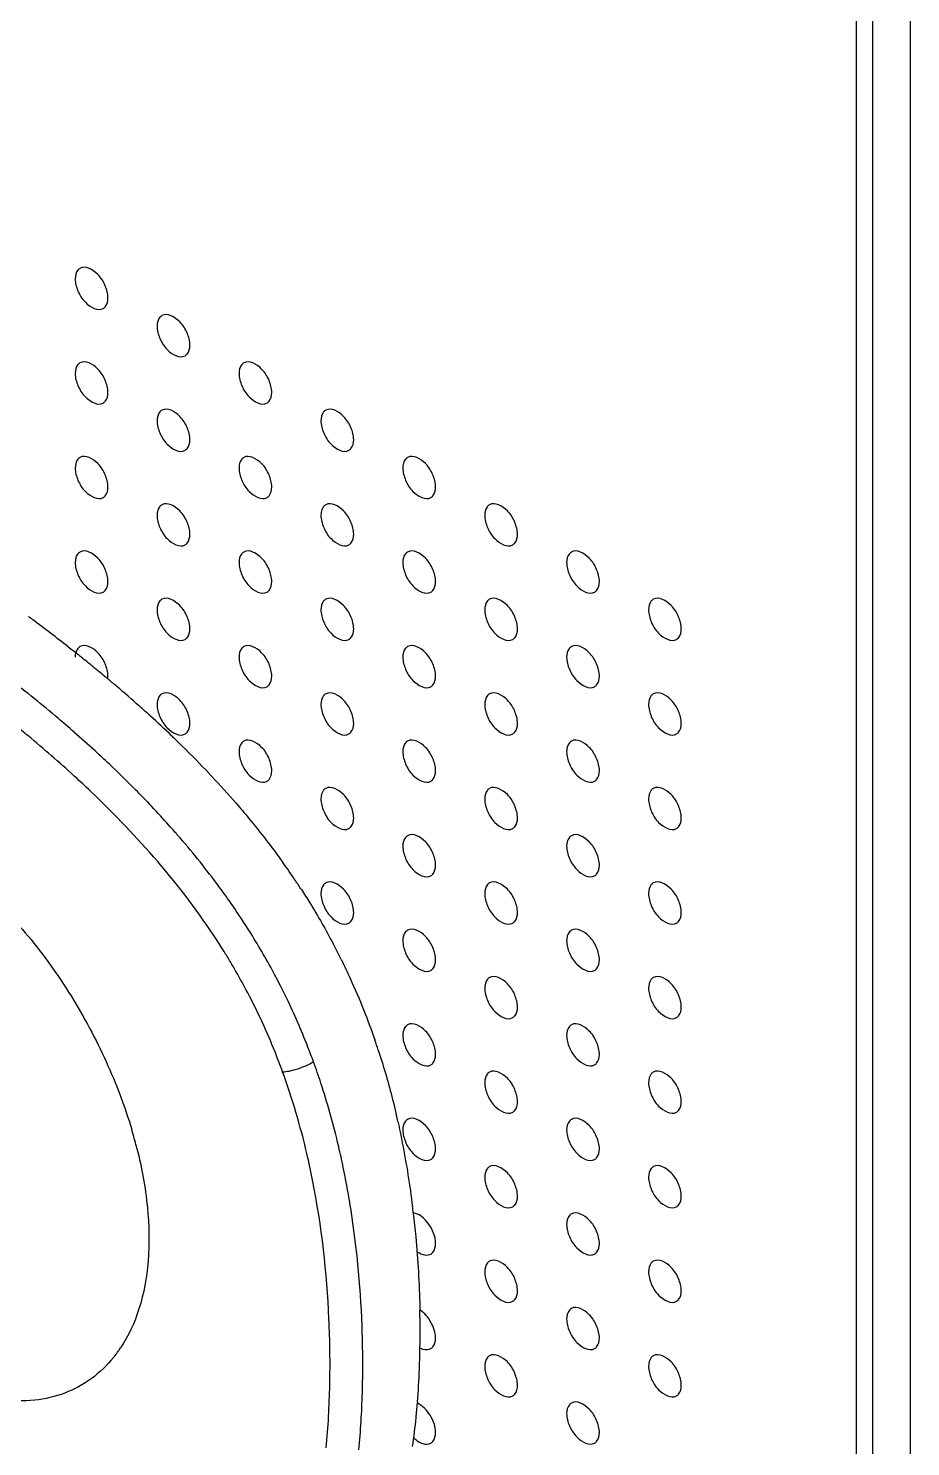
# Model space of a CAD drawing. Header units: millimetres. Extents: x 0 to 1189, y 0 to 841.
# Drawn here: x 351 to 389, y 358.1 to 419.3 of the extents above; entities that cross this region are included whole.
import ezdxf

# ---------------------------------------------------------------- set-up
doc = ezdxf.new("R2010")
doc.units = ezdxf.units.MM
doc.header["$LTSCALE"] = 65.395
doc.layers.get('0').update_dxf_attribs({"linetype": 'CONTINUOUS'})
doc.layers.add('AXIS', color=7, linetype='CONTINUOUS')
doc.layers.add('SURFACES', color=7, linetype='CONTINUOUS')

msp = doc.modelspace()

# ---------------------------------------------------------------- linework, layer by layer
at = {"color": 7, "linetype": 'Continuous'}
for p, q in [((386.706, 239.646), (386.706, 514.807)), ((352.686, 392.597), (352.848, 392.47)), ((352.753, 392.545), (352.848, 392.469)), ((367.574, 368.161), (367.576, 368.145)), ((367.576, 368.16), (367.578, 368.144)), ((367.857, 364.106), (367.859, 363.968)), ((367.859, 364.105), (367.862, 363.967)), ((367.759, 359.993), (367.754, 359.942)), ((367.759, 359.993), (367.755, 359.942))]:
    msp.add_line(p, q, dxfattribs=at)
at = {"color": 9, "linetype": 'Continuous'}
for p, q in [((354.703, 387.3), (354.68, 387.321)), ((354.703, 387.3), (354.68, 387.321)), ((356.109, 385.891), (356.099, 385.901)), ((356.11, 385.893), (356.1, 385.904)), ((357.299, 384.592), (357.264, 384.632)), ((357.3, 384.595), (357.266, 384.635))]:
    msp.add_line(p, q, dxfattribs=at)
at = {"color": 7, "linetype": 'Continuous'}
for centre, radius, start, end in [((300.456, 325.724), 84.854, 53.31208, 53.47229), ((303.545, 329.853), 79.698, 51.93196, 53.31938), ((308.439, 336.139), 71.731, 51.36084, 51.74897), ((310.173, 338.306), 68.955, 50.79579, 51.36196), ((312.139, 340.716), 65.845, 50.21333, 50.79583), ((313.305, 342.12), 64.02, 50.07922, 50.2112), ((314.242, 343.237), 62.563, 49.61074, 50.0805), ((316.461, 345.841), 59.141, 48.3595, 49.61411), ((319.358, 349.116), 54.769, 47.68185, 48.34743), ((321.563, 351.534), 51.497, 46.29253, 47.68461), ((323.664, 353.751), 48.442, 46.05086, 46.27649), ((324.405, 354.519), 47.375, 45.53334, 46.05181), ((326.161, 356.3), 44.874, 43.38046, 45.54093), ((328.098, 358.157), 42.19, 43.14301, 43.35377), ((329.397, 359.367), 40.416, 40.93288, 43.15132), ((336.092, 364.812), 31.781, 33.83645, 35.54097), ((336.572, 365.135), 31.203, 32.98185, 33.83361), ((338.253, 366.13), 29.248, 26.3457, 27.84252), ((336.591, 365.501), 31.025, 18.18935, 19.05405), ((332.872, 364.477), 34.884, 12.63347, 13.13089), ((325.632, 363.252), 42.23, 6.67326, 7.04185), ((323.157, 363.041), 44.714, 359.90644, 1.18567), ((324.76, 363.035), 43.112, 358.86518, 359.91138), ((327.394, 362.982), 40.477, 357.79267, 358.86566), ((330.874, 362.844), 36.995, 355.58101, 357.79943), ((335.2, 362.527), 32.657, 354.36497, 355.45946), ((338.276, 362.219), 29.565, 351.93625, 354.37411)]:
    msp.add_arc(centre, radius, start, end, dxfattribs=at)
at = {"color": 9, "linetype": 'Continuous'}
for centre, radius, start, end in [((310.635, 340.343), 63.004, 50.06379, 50.71635), ((317.058, 347.918), 54.48, 47.53639, 48.81691), ((318.879, 349.907), 51.784, 46.44164, 47.53697), ((319.77, 350.849), 50.487, 46.25299, 46.43757), ((321.955, 353.109), 47.344, 44.85038, 46.23468), ((324.227, 355.369), 44.139, 43.77118, 44.85016), ((325.428, 356.525), 42.472, 43.39344, 43.7466), ((326.897, 357.902), 40.459, 41.86482, 43.40603), ((328.021, 358.912), 38.948, 41.33394, 41.86137), ((328.529, 359.359), 38.27, 41.02052, 41.25503), ((333.62, 363.377), 31.782, 34.36377, 35.08569), ((333.898, 363.567), 31.445, 33.27625, 34.36461), ((334.657, 364.041), 29.156, 32.2926, 33.00141), ((334.898, 364.194), 28.871, 31.90092, 32.2921), ((335.233, 364.402), 28.477, 30.84598, 31.9025), ((335.712, 364.687), 27.92, 29.80705, 30.84541), ((335.777, 364.726), 27.844, 27.70132, 29.80574), ((335.48, 364.555), 29.58, 27.62295, 27.95875), ((335.545, 364.588), 29.507, 26.72365, 27.62326), ((335.718, 364.675), 29.313, 25.71218, 26.72403), ((334.313, 364.138), 30.818, 18.18994, 20.00867), ((335.57, 365.851), 20.715, 16.23132, 16.59135), ((336.288, 366.056), 19.968, 14.1544, 16.24211), ((328.871, 362.72), 36.445, 10.5017, 12.11574), ((327.553, 362.473), 37.786, 9.70184, 10.50627), ((326.564, 362.304), 38.789, 8.8657, 9.7016), ((350.389, 365.359), 5.465, 320.98288, 321.51759), ((350.246, 365.47), 5.646, 321.5423, 326.3492)]:
    msp.add_arc(centre, radius, start, end, dxfattribs=at)
for points, knots in [([(352.932, 388.921), (352.703, 389.121), (351.795, 389.903), (350.863, 390.658), (350.158, 391.21)], [0, 0, 0, 0, 0.253443, 1, 1, 1, 1]), ([(353.713, 386.303), (353.498, 386.508), (352.639, 387.313), (351.754, 388.088), (351.08, 388.652)], [0, 0, 0, 0, 0.253065, 1, 1, 1, 1]), ([(359.109, 379.921), (358.335, 381.113), (356.642, 383.343), (354.703, 385.357), (353.713, 386.303)], [0, 0, 0, 0, 0.509246, 1, 1, 1, 1]), ([(359.627, 381.646), (359.452, 381.895), (358.748, 382.867), (357.991, 383.801), (357.403, 384.477)], [0, 0, 0, 0, 0.253695, 1, 1, 1, 1]), ([(348.839, 382.293), (349.6, 381.627), (351.043, 380.126), (352.868, 377.556), (354.369, 374.75), (355.124, 372.766), (355.422, 371.766)], [0, 0, 0, 0, 0.241588, 0.494927, 0.750569, 1, 1, 1, 1]), ([(361.608, 378.423), (361.281, 379.039), (360.816, 379.844), (360.315, 380.627), (360.188, 380.82)], [0, 0, 0, 0, 0.750671, 1, 1, 1, 1]), ([(361.939, 374.251), (361.834, 374.541), (361.389, 375.704), (360.865, 376.839), (360.429, 377.669)], [0, 0, 0, 0, 0.247239, 1, 1, 1, 1]), ([(363.27, 374.683), (363.188, 374.911), (362.841, 375.828), (362.449, 376.728), (362.129, 377.393)], [0, 0, 0, 0, 0.247075, 1, 1, 1, 1]), ([(361.939, 374.251), (362.033, 374.255), (362.253, 374.289), (362.705, 374.414), (363.056, 374.559), (363.27, 374.683)], [0, 0, 0, 0, 0.200193, 0.471552, 1, 1, 1, 1]), ([(363.233, 369.569), (363.156, 369.956), (362.815, 371.54), (362.359, 373.1), (361.939, 374.251)], [0, 0, 0, 0, 0.243958, 1, 1, 1, 1]), ([(364.504, 370.369), (364.443, 370.654), (364.183, 371.795), (363.865, 372.923), (363.59, 373.759)], [0, 0, 0, 0, 0.248759, 1, 1, 1, 1]), ([(355.649, 370.939), (355.858, 370.11), (356.155, 368.495), (356.208, 366.152), (355.842, 364.072), (355.288, 362.856), (354.945, 362.341)], [0, 0, 0, 0, 0.289689, 0.554182, 0.790349, 1, 1, 1, 1]), ([(363.817, 358.013), (363.905, 358.919), (364.006, 360.776), (363.954, 364.644), (363.623, 367.598), (363.233, 369.569)], [0, 0, 0, 0, 0.235393, 0.480481, 1, 1, 1, 1]), ([(365.228, 357.928), (365.308, 358.747), (365.406, 360.428), (365.399, 363.889), (365.164, 366.524), (364.89, 368.282)], [0, 0, 0, 0, 0.237858, 0.485932, 1, 1, 1, 1]), ([(354.635, 361.919), (354.357, 361.576), (353.719, 360.961), (352.544, 360.325), (351.209, 360.015), (350.276, 360.041), (349.803, 360.106)], [0, 0, 0, 0, 0.245573, 0.486566, 0.734368, 1, 1, 1, 1])]:
    msp.add_open_spline(points, degree=3, knots=knots, dxfattribs=at)
at = {"color": 7, "linetype": 'Continuous'}
for points, knots in [([(359.93, 385.846), (360.111, 385.636), (360.815, 384.807), (361.481, 383.945), (361.953, 383.285)], [0, 0, 0, 0, 0.254601, 1, 1, 1, 1]), ([(362.746, 382.121), (362.87, 381.929), (363.352, 381.168), (363.801, 380.386), (364.115, 379.79)], [0, 0, 0, 0, 0.253075, 1, 1, 1, 1]), ([(364.463, 379.11), (364.604, 378.825), (365.144, 377.689), (365.609, 376.518), (365.916, 375.629)], [0, 0, 0, 0, 0.252828, 1, 1, 1, 1]), ([(366.066, 375.186), (366.141, 374.956), (366.432, 374.037), (366.68, 373.105), (366.844, 372.402)], [0, 0, 0, 0, 0.251191, 1, 1, 1, 1]), ([(366.911, 372.107), (366.98, 371.802), (367.236, 370.584), (367.429, 369.354), (367.544, 368.43)], [0, 0, 0, 0, 0.2514, 1, 1, 1, 1]), ([(367.578, 368.144), (367.617, 367.805), (367.758, 366.462), (367.835, 365.113), (367.859, 364.105)], [0, 0, 0, 0, 0.25276, 1, 1, 1, 1])]:
    msp.add_open_spline(points, degree=3, knots=knots, dxfattribs=at)
at = {"layer": 'AXIS', "color": 7, "linetype": 'Continuous'}
for points, knots in [([(354.398, 407.669), (354.398, 407.848), (354.292, 408.222), (353.979, 408.749), (353.425, 409.079), (353.19, 408.943)], [0, 0, 0, 0, 0.277753, 0.577543, 1, 1, 1, 1]), ([(353.19, 408.943), (353.157, 408.924), (353.023, 408.81), (352.984, 408.619), (352.984, 408.485)], [0, 0, 0, 0, 0.220867, 1, 1, 1, 1]), ([(352.984, 408.485), (352.984, 408.307), (353.09, 407.932), (353.403, 407.405), (353.957, 407.075), (354.192, 407.212)], [0, 0, 0, 0, 0.277753, 0.577543, 1, 1, 1, 1]), ([(354.192, 407.212), (354.225, 407.231), (354.359, 407.344), (354.398, 407.535), (354.398, 407.669)], [0, 0, 0, 0, 0.220867, 1, 1, 1, 1]), ([(356.726, 406.902), (356.693, 406.882), (356.558, 406.769), (356.519, 406.578), (356.519, 406.444)], [0, 0, 0, 0, 0.220867, 1, 1, 1, 1]), ([(357.934, 405.628), (357.934, 405.806), (357.827, 406.181), (357.515, 406.708), (356.961, 407.038), (356.726, 406.902)], [0, 0, 0, 0, 0.277753, 0.577543, 1, 1, 1, 1]), ([(356.519, 406.444), (356.519, 406.265), (356.626, 405.891), (356.938, 405.364), (357.492, 405.034), (357.727, 405.17)], [0, 0, 0, 0, 0.277753, 0.577543, 1, 1, 1, 1]), ([(357.727, 405.17), (357.76, 405.189), (357.895, 405.303), (357.934, 405.494), (357.934, 405.628)], [0, 0, 0, 0, 0.220867, 1, 1, 1, 1]), ([(353.19, 404.86), (353.157, 404.841), (353.023, 404.728), (352.984, 404.537), (352.984, 404.403)], [0, 0, 0, 0, 0.220867, 1, 1, 1, 1]), ([(354.398, 403.586), (354.398, 403.765), (354.292, 404.14), (353.979, 404.666), (353.425, 404.997), (353.19, 404.86)], [0, 0, 0, 0, 0.277753, 0.577543, 1, 1, 1, 1]), ([(360.261, 404.86), (360.228, 404.841), (360.094, 404.728), (360.055, 404.537), (360.055, 404.403)], [0, 0, 0, 0, 0.220867, 1, 1, 1, 1]), ([(361.469, 403.586), (361.469, 403.765), (361.363, 404.14), (361.05, 404.666), (360.496, 404.997), (360.261, 404.86)], [0, 0, 0, 0, 0.277753, 0.577543, 1, 1, 1, 1]), ([(352.984, 404.403), (352.984, 404.224), (353.09, 403.849), (353.403, 403.323), (353.957, 402.992), (354.192, 403.129)], [0, 0, 0, 0, 0.277753, 0.577543, 1, 1, 1, 1]), ([(360.055, 404.403), (360.055, 404.224), (360.161, 403.849), (360.474, 403.323), (361.028, 402.992), (361.263, 403.129)], [0, 0, 0, 0, 0.277753, 0.577543, 1, 1, 1, 1]), ([(354.192, 403.129), (354.225, 403.148), (354.359, 403.262), (354.398, 403.452), (354.398, 403.586)], [0, 0, 0, 0, 0.220867, 1, 1, 1, 1]), ([(361.263, 403.129), (361.296, 403.148), (361.43, 403.262), (361.469, 403.452), (361.469, 403.586)], [0, 0, 0, 0, 0.220867, 1, 1, 1, 1]), ([(357.934, 401.545), (357.934, 401.724), (357.827, 402.099), (357.515, 402.625), (356.961, 402.956), (356.726, 402.819)], [0, 0, 0, 0, 0.277753, 0.577543, 1, 1, 1, 1]), ([(365.005, 401.545), (365.005, 401.724), (364.898, 402.099), (364.586, 402.625), (364.032, 402.956), (363.797, 402.819)], [0, 0, 0, 0, 0.277753, 0.577543, 1, 1, 1, 1]), ([(356.726, 402.819), (356.693, 402.8), (356.558, 402.686), (356.519, 402.496), (356.519, 402.362)], [0, 0, 0, 0, 0.220867, 1, 1, 1, 1]), ([(356.519, 402.362), (356.519, 402.183), (356.626, 401.808), (356.938, 401.282), (357.492, 400.951), (357.727, 401.088)], [0, 0, 0, 0, 0.277753, 0.577543, 1, 1, 1, 1]), ([(363.797, 402.819), (363.764, 402.8), (363.629, 402.687), (363.59, 402.496), (363.59, 402.362)], [0, 0, 0, 0, 0.220867, 1, 1, 1, 1]), ([(363.59, 402.362), (363.59, 402.183), (363.697, 401.808), (364.009, 401.282), (364.563, 400.951), (364.798, 401.088)], [0, 0, 0, 0, 0.277753, 0.577543, 1, 1, 1, 1]), ([(357.727, 401.088), (357.76, 401.107), (357.895, 401.22), (357.934, 401.411), (357.934, 401.545)], [0, 0, 0, 0, 0.220867, 1, 1, 1, 1]), ([(364.798, 401.088), (364.831, 401.107), (364.966, 401.22), (365.005, 401.411), (365.005, 401.545)], [0, 0, 0, 0, 0.220867, 1, 1, 1, 1]), ([(353.19, 400.778), (353.157, 400.759), (353.023, 400.645), (352.984, 400.454), (352.984, 400.32)], [0, 0, 0, 0, 0.220867, 1, 1, 1, 1]), ([(354.398, 399.504), (354.398, 399.683), (354.292, 400.057), (353.979, 400.584), (353.425, 400.914), (353.19, 400.778)], [0, 0, 0, 0, 0.277753, 0.577543, 1, 1, 1, 1]), ([(360.261, 400.778), (360.228, 400.759), (360.094, 400.645), (360.055, 400.455), (360.055, 400.32)], [0, 0, 0, 0, 0.220867, 1, 1, 1, 1]), ([(361.469, 399.504), (361.469, 399.683), (361.363, 400.057), (361.05, 400.584), (360.496, 400.914), (360.261, 400.778)], [0, 0, 0, 0, 0.277753, 0.577543, 1, 1, 1, 1]), ([(367.332, 400.778), (367.3, 400.759), (367.165, 400.645), (367.126, 400.455), (367.126, 400.32)], [0, 0, 0, 0, 0.220867, 1, 1, 1, 1]), ([(368.54, 399.504), (368.54, 399.683), (368.434, 400.058), (368.121, 400.584), (367.567, 400.914), (367.332, 400.778)], [0, 0, 0, 0, 0.277753, 0.577543, 1, 1, 1, 1]), ([(352.984, 400.32), (352.984, 400.142), (353.09, 399.767), (353.403, 399.24), (353.957, 398.91), (354.192, 399.047)], [0, 0, 0, 0, 0.277753, 0.577543, 1, 1, 1, 1]), ([(360.055, 400.32), (360.055, 400.142), (360.161, 399.767), (360.474, 399.241), (361.028, 398.91), (361.263, 399.047)], [0, 0, 0, 0, 0.277753, 0.577543, 1, 1, 1, 1]), ([(367.126, 400.32), (367.126, 400.142), (367.232, 399.767), (367.545, 399.241), (368.099, 398.91), (368.334, 399.047)], [0, 0, 0, 0, 0.277753, 0.577543, 1, 1, 1, 1]), ([(354.192, 399.047), (354.225, 399.066), (354.359, 399.179), (354.398, 399.37), (354.398, 399.504)], [0, 0, 0, 0, 0.220867, 1, 1, 1, 1]), ([(361.263, 399.047), (361.296, 399.066), (361.43, 399.179), (361.469, 399.37), (361.469, 399.504)], [0, 0, 0, 0, 0.220867, 1, 1, 1, 1]), ([(368.334, 399.047), (368.367, 399.066), (368.501, 399.179), (368.54, 399.37), (368.54, 399.504)], [0, 0, 0, 0, 0.220867, 1, 1, 1, 1]), ([(356.726, 398.737), (356.693, 398.717), (356.558, 398.604), (356.519, 398.413), (356.519, 398.279)], [0, 0, 0, 0, 0.220867, 1, 1, 1, 1]), ([(357.934, 397.463), (357.934, 397.641), (357.827, 398.016), (357.515, 398.543), (356.961, 398.873), (356.726, 398.737)], [0, 0, 0, 0, 0.277753, 0.577543, 1, 1, 1, 1]), ([(363.797, 398.737), (363.764, 398.717), (363.629, 398.604), (363.59, 398.413), (363.59, 398.279)], [0, 0, 0, 0, 0.220867, 1, 1, 1, 1]), ([(365.005, 397.463), (365.005, 397.641), (364.898, 398.016), (364.586, 398.543), (364.032, 398.873), (363.797, 398.737)], [0, 0, 0, 0, 0.277753, 0.577543, 1, 1, 1, 1]), ([(370.868, 398.737), (370.835, 398.718), (370.701, 398.604), (370.662, 398.413), (370.662, 398.279)], [0, 0, 0, 0, 0.220867, 1, 1, 1, 1]), ([(372.076, 397.463), (372.076, 397.642), (371.97, 398.016), (371.657, 398.543), (371.103, 398.873), (370.868, 398.737)], [0, 0, 0, 0, 0.277753, 0.577543, 1, 1, 1, 1]), ([(356.519, 398.279), (356.519, 398.1), (356.626, 397.726), (356.938, 397.199), (357.492, 396.869), (357.727, 397.005)], [0, 0, 0, 0, 0.277753, 0.577543, 1, 1, 1, 1]), ([(363.59, 398.279), (363.59, 398.1), (363.697, 397.726), (364.009, 397.199), (364.563, 396.869), (364.798, 397.005)], [0, 0, 0, 0, 0.277753, 0.577543, 1, 1, 1, 1]), ([(370.662, 398.279), (370.662, 398.1), (370.768, 397.726), (371.08, 397.199), (371.634, 396.869), (371.869, 397.005)], [0, 0, 0, 0, 0.277753, 0.577543, 1, 1, 1, 1]), ([(357.727, 397.005), (357.76, 397.024), (357.895, 397.138), (357.934, 397.329), (357.934, 397.463)], [0, 0, 0, 0, 0.220867, 1, 1, 1, 1]), ([(364.798, 397.005), (364.831, 397.024), (364.966, 397.138), (365.005, 397.329), (365.005, 397.463)], [0, 0, 0, 0, 0.220867, 1, 1, 1, 1]), ([(371.869, 397.005), (371.902, 397.025), (372.037, 397.138), (372.076, 397.329), (372.076, 397.463)], [0, 0, 0, 0, 0.220867, 1, 1, 1, 1]), ([(354.398, 395.421), (354.398, 395.6), (354.292, 395.975), (353.979, 396.501), (353.425, 396.832), (353.19, 396.695)], [0, 0, 0, 0, 0.277753, 0.577543, 1, 1, 1, 1]), ([(361.469, 395.421), (361.469, 395.6), (361.363, 395.975), (361.05, 396.501), (360.496, 396.832), (360.261, 396.695)], [0, 0, 0, 0, 0.277753, 0.577543, 1, 1, 1, 1]), ([(368.54, 395.421), (368.54, 395.6), (368.434, 395.975), (368.121, 396.501), (367.567, 396.832), (367.332, 396.695)], [0, 0, 0, 0, 0.277753, 0.577543, 1, 1, 1, 1]), ([(375.611, 395.422), (375.611, 395.6), (375.505, 395.975), (375.192, 396.501), (374.639, 396.832), (374.403, 396.695)], [0, 0, 0, 0, 0.277753, 0.577543, 1, 1, 1, 1]), ([(353.19, 396.695), (353.157, 396.676), (353.023, 396.563), (352.984, 396.372), (352.984, 396.238)], [0, 0, 0, 0, 0.220867, 1, 1, 1, 1]), ([(352.984, 396.238), (352.984, 396.059), (353.09, 395.684), (353.403, 395.158), (353.957, 394.827), (354.192, 394.964)], [0, 0, 0, 0, 0.277753, 0.577543, 1, 1, 1, 1]), ([(360.261, 396.695), (360.228, 396.676), (360.094, 396.563), (360.055, 396.372), (360.055, 396.238)], [0, 0, 0, 0, 0.220867, 1, 1, 1, 1]), ([(360.055, 396.238), (360.055, 396.059), (360.161, 395.684), (360.474, 395.158), (361.028, 394.827), (361.263, 394.964)], [0, 0, 0, 0, 0.277753, 0.577543, 1, 1, 1, 1]), ([(367.332, 396.695), (367.3, 396.676), (367.165, 396.563), (367.126, 396.372), (367.126, 396.238)], [0, 0, 0, 0, 0.220867, 1, 1, 1, 1]), ([(367.126, 396.238), (367.126, 396.059), (367.232, 395.684), (367.545, 395.158), (368.099, 394.827), (368.334, 394.964)], [0, 0, 0, 0, 0.277753, 0.577543, 1, 1, 1, 1]), ([(374.403, 396.695), (374.371, 396.676), (374.236, 396.563), (374.197, 396.372), (374.197, 396.238)], [0, 0, 0, 0, 0.220867, 1, 1, 1, 1]), ([(374.197, 396.238), (374.197, 396.059), (374.303, 395.685), (374.616, 395.158), (375.17, 394.828), (375.405, 394.964)], [0, 0, 0, 0, 0.277753, 0.577543, 1, 1, 1, 1]), ([(354.192, 394.964), (354.225, 394.983), (354.359, 395.097), (354.398, 395.287), (354.398, 395.421)], [0, 0, 0, 0, 0.220867, 1, 1, 1, 1]), ([(361.263, 394.964), (361.296, 394.983), (361.43, 395.097), (361.469, 395.287), (361.469, 395.421)], [0, 0, 0, 0, 0.220867, 1, 1, 1, 1]), ([(368.334, 394.964), (368.367, 394.983), (368.501, 395.097), (368.54, 395.287), (368.54, 395.421)], [0, 0, 0, 0, 0.220867, 1, 1, 1, 1]), ([(375.405, 394.964), (375.438, 394.983), (375.572, 395.097), (375.611, 395.287), (375.611, 395.422)], [0, 0, 0, 0, 0.220867, 1, 1, 1, 1]), ([(356.726, 394.654), (356.693, 394.635), (356.558, 394.521), (356.519, 394.331), (356.519, 394.197)], [0, 0, 0, 0, 0.220867, 1, 1, 1, 1]), ([(357.934, 393.38), (357.934, 393.559), (357.827, 393.934), (357.515, 394.46), (356.961, 394.791), (356.726, 394.654)], [0, 0, 0, 0, 0.277753, 0.577543, 1, 1, 1, 1]), ([(363.797, 394.654), (363.764, 394.635), (363.629, 394.522), (363.59, 394.331), (363.59, 394.197)], [0, 0, 0, 0, 0.220867, 1, 1, 1, 1]), ([(365.005, 393.38), (365.005, 393.559), (364.898, 393.934), (364.586, 394.46), (364.032, 394.791), (363.797, 394.654)], [0, 0, 0, 0, 0.277753, 0.577543, 1, 1, 1, 1]), ([(370.868, 394.654), (370.835, 394.635), (370.701, 394.522), (370.662, 394.331), (370.662, 394.197)], [0, 0, 0, 0, 0.220867, 1, 1, 1, 1]), ([(372.076, 393.38), (372.076, 393.559), (371.97, 393.934), (371.657, 394.46), (371.103, 394.791), (370.868, 394.654)], [0, 0, 0, 0, 0.277753, 0.577543, 1, 1, 1, 1]), ([(377.939, 394.654), (377.906, 394.635), (377.772, 394.522), (377.733, 394.331), (377.733, 394.197)], [0, 0, 0, 0, 0.220867, 1, 1, 1, 1]), ([(379.147, 393.38), (379.147, 393.559), (379.041, 393.934), (378.728, 394.46), (378.174, 394.791), (377.939, 394.654)], [0, 0, 0, 0, 0.277753, 0.577543, 1, 1, 1, 1]), ([(356.519, 394.197), (356.519, 394.018), (356.626, 393.643), (356.938, 393.117), (357.492, 392.786), (357.727, 392.923)], [0, 0, 0, 0, 0.277753, 0.577543, 1, 1, 1, 1]), ([(363.59, 394.197), (363.59, 394.018), (363.697, 393.643), (364.009, 393.117), (364.563, 392.786), (364.798, 392.923)], [0, 0, 0, 0, 0.277753, 0.577543, 1, 1, 1, 1]), ([(370.662, 394.197), (370.662, 394.018), (370.768, 393.643), (371.08, 393.117), (371.634, 392.786), (371.869, 392.923)], [0, 0, 0, 0, 0.277753, 0.577543, 1, 1, 1, 1]), ([(377.733, 394.197), (377.733, 394.018), (377.839, 393.643), (378.151, 393.117), (378.705, 392.786), (378.94, 392.923)], [0, 0, 0, 0, 0.277753, 0.577543, 1, 1, 1, 1]), ([(357.727, 392.923), (357.76, 392.942), (357.895, 393.055), (357.934, 393.246), (357.934, 393.38)], [0, 0, 0, 0, 0.220867, 1, 1, 1, 1]), ([(364.798, 392.923), (364.831, 392.942), (364.966, 393.055), (365.005, 393.246), (365.005, 393.38)], [0, 0, 0, 0, 0.220867, 1, 1, 1, 1]), ([(371.869, 392.923), (371.902, 392.942), (372.037, 393.055), (372.076, 393.246), (372.076, 393.38)], [0, 0, 0, 0, 0.220867, 1, 1, 1, 1]), ([(378.94, 392.923), (378.973, 392.942), (379.108, 393.056), (379.147, 393.246), (379.147, 393.38)], [0, 0, 0, 0, 0.220867, 1, 1, 1, 1]), ([(353.19, 392.613), (353.121, 392.573), (353.047, 392.478), (353.013, 392.374), (353.006, 392.344)], [0, 0, 0, 0, 0.722605, 1, 1, 1, 1]), ([(354.398, 391.339), (354.398, 391.518), (354.292, 391.892), (353.979, 392.419), (353.425, 392.749), (353.19, 392.613)], [0, 0, 0, 0, 0.277753, 0.577543, 1, 1, 1, 1]), ([(360.261, 392.613), (360.228, 392.594), (360.094, 392.48), (360.055, 392.29), (360.055, 392.155)], [0, 0, 0, 0, 0.220867, 1, 1, 1, 1]), ([(361.469, 391.339), (361.469, 391.518), (361.363, 391.892), (361.05, 392.419), (360.496, 392.749), (360.261, 392.613)], [0, 0, 0, 0, 0.277753, 0.577543, 1, 1, 1, 1]), ([(367.332, 392.613), (367.3, 392.594), (367.165, 392.48), (367.126, 392.29), (367.126, 392.155)], [0, 0, 0, 0, 0.220867, 1, 1, 1, 1]), ([(368.54, 391.339), (368.54, 391.518), (368.434, 391.893), (368.121, 392.419), (367.567, 392.749), (367.332, 392.613)], [0, 0, 0, 0, 0.277753, 0.577543, 1, 1, 1, 1]), ([(374.403, 392.613), (374.371, 392.594), (374.236, 392.48), (374.197, 392.29), (374.197, 392.156)], [0, 0, 0, 0, 0.220867, 1, 1, 1, 1]), ([(375.611, 391.339), (375.611, 391.518), (375.505, 391.893), (375.192, 392.419), (374.639, 392.75), (374.403, 392.613)], [0, 0, 0, 0, 0.277753, 0.577543, 1, 1, 1, 1]), ([(360.055, 392.155), (360.055, 391.977), (360.161, 391.602), (360.474, 391.076), (361.028, 390.745), (361.263, 390.882)], [0, 0, 0, 0, 0.277753, 0.577543, 1, 1, 1, 1]), ([(367.126, 392.155), (367.126, 391.977), (367.232, 391.602), (367.545, 391.076), (368.099, 390.745), (368.334, 390.882)], [0, 0, 0, 0, 0.277753, 0.577543, 1, 1, 1, 1]), ([(374.197, 392.156), (374.197, 391.977), (374.303, 391.602), (374.616, 391.076), (375.17, 390.745), (375.405, 390.882)], [0, 0, 0, 0, 0.277753, 0.577543, 1, 1, 1, 1]), ([(361.263, 390.882), (361.296, 390.901), (361.43, 391.014), (361.469, 391.205), (361.469, 391.339)], [0, 0, 0, 0, 0.220867, 1, 1, 1, 1]), ([(368.334, 390.882), (368.367, 390.901), (368.501, 391.014), (368.54, 391.205), (368.54, 391.339)], [0, 0, 0, 0, 0.220867, 1, 1, 1, 1]), ([(375.405, 390.882), (375.438, 390.901), (375.572, 391.014), (375.611, 391.205), (375.611, 391.339)], [0, 0, 0, 0, 0.220867, 1, 1, 1, 1]), ([(357.934, 389.298), (357.934, 389.476), (357.827, 389.851), (357.515, 390.378), (356.961, 390.708), (356.726, 390.572)], [0, 0, 0, 0, 0.277753, 0.577543, 1, 1, 1, 1]), ([(365.005, 389.298), (365.005, 389.476), (364.898, 389.851), (364.586, 390.378), (364.032, 390.708), (363.797, 390.572)], [0, 0, 0, 0, 0.277753, 0.577543, 1, 1, 1, 1]), ([(372.076, 389.298), (372.076, 389.477), (371.97, 389.851), (371.657, 390.378), (371.103, 390.708), (370.868, 390.572)], [0, 0, 0, 0, 0.277753, 0.577543, 1, 1, 1, 1]), ([(379.147, 389.298), (379.147, 389.477), (379.041, 389.851), (378.728, 390.378), (378.174, 390.708), (377.939, 390.572)], [0, 0, 0, 0, 0.277753, 0.577543, 1, 1, 1, 1]), ([(356.726, 390.572), (356.693, 390.552), (356.558, 390.439), (356.519, 390.248), (356.519, 390.114)], [0, 0, 0, 0, 0.220867, 1, 1, 1, 1]), ([(356.519, 390.114), (356.519, 389.935), (356.626, 389.561), (356.938, 389.034), (357.492, 388.704), (357.727, 388.84)], [0, 0, 0, 0, 0.277753, 0.577543, 1, 1, 1, 1]), ([(363.797, 390.572), (363.764, 390.552), (363.629, 390.439), (363.59, 390.248), (363.59, 390.114)], [0, 0, 0, 0, 0.220867, 1, 1, 1, 1]), ([(363.59, 390.114), (363.59, 389.935), (363.697, 389.561), (364.009, 389.034), (364.563, 388.704), (364.798, 388.84)], [0, 0, 0, 0, 0.277753, 0.577543, 1, 1, 1, 1]), ([(370.868, 390.572), (370.835, 390.553), (370.701, 390.439), (370.662, 390.248), (370.662, 390.114)], [0, 0, 0, 0, 0.220867, 1, 1, 1, 1]), ([(370.662, 390.114), (370.662, 389.935), (370.768, 389.561), (371.08, 389.034), (371.634, 388.704), (371.869, 388.84)], [0, 0, 0, 0, 0.277753, 0.577543, 1, 1, 1, 1]), ([(377.939, 390.572), (377.906, 390.553), (377.772, 390.439), (377.733, 390.248), (377.733, 390.114)], [0, 0, 0, 0, 0.220867, 1, 1, 1, 1]), ([(377.733, 390.114), (377.733, 389.936), (377.839, 389.561), (378.151, 389.034), (378.705, 388.704), (378.94, 388.84)], [0, 0, 0, 0, 0.277753, 0.577543, 1, 1, 1, 1]), ([(357.727, 388.84), (357.76, 388.859), (357.895, 388.973), (357.934, 389.164), (357.934, 389.298)], [0, 0, 0, 0, 0.220867, 1, 1, 1, 1]), ([(364.798, 388.84), (364.831, 388.859), (364.966, 388.973), (365.005, 389.164), (365.005, 389.298)], [0, 0, 0, 0, 0.220867, 1, 1, 1, 1]), ([(371.869, 388.84), (371.902, 388.86), (372.037, 388.973), (372.076, 389.164), (372.076, 389.298)], [0, 0, 0, 0, 0.220867, 1, 1, 1, 1]), ([(378.94, 388.84), (378.973, 388.86), (379.108, 388.973), (379.147, 389.164), (379.147, 389.298)], [0, 0, 0, 0, 0.220867, 1, 1, 1, 1]), ([(360.261, 388.53), (360.228, 388.511), (360.094, 388.398), (360.055, 388.207), (360.055, 388.073)], [0, 0, 0, 0, 0.220867, 1, 1, 1, 1]), ([(361.469, 387.256), (361.469, 387.435), (361.363, 387.81), (361.05, 388.336), (360.496, 388.667), (360.261, 388.53)], [0, 0, 0, 0, 0.277753, 0.577543, 1, 1, 1, 1]), ([(367.332, 388.53), (367.3, 388.511), (367.165, 388.398), (367.126, 388.207), (367.126, 388.073)], [0, 0, 0, 0, 0.220867, 1, 1, 1, 1]), ([(368.54, 387.256), (368.54, 387.435), (368.434, 387.81), (368.121, 388.336), (367.567, 388.667), (367.332, 388.53)], [0, 0, 0, 0, 0.277753, 0.577543, 1, 1, 1, 1]), ([(374.403, 388.53), (374.371, 388.511), (374.236, 388.398), (374.197, 388.207), (374.197, 388.073)], [0, 0, 0, 0, 0.220867, 1, 1, 1, 1]), ([(375.611, 387.257), (375.611, 387.435), (375.505, 387.81), (375.192, 388.336), (374.639, 388.667), (374.403, 388.53)], [0, 0, 0, 0, 0.277753, 0.577543, 1, 1, 1, 1]), ([(360.055, 388.073), (360.055, 387.894), (360.161, 387.519), (360.474, 386.993), (361.028, 386.662), (361.263, 386.799)], [0, 0, 0, 0, 0.277753, 0.577543, 1, 1, 1, 1]), ([(367.126, 388.073), (367.126, 387.894), (367.232, 387.519), (367.545, 386.993), (368.099, 386.662), (368.334, 386.799)], [0, 0, 0, 0, 0.277753, 0.577543, 1, 1, 1, 1]), ([(374.197, 388.073), (374.197, 387.894), (374.303, 387.519), (374.616, 386.993), (375.17, 386.663), (375.405, 386.799)], [0, 0, 0, 0, 0.277753, 0.577543, 1, 1, 1, 1]), ([(361.263, 386.799), (361.296, 386.818), (361.43, 386.932), (361.469, 387.122), (361.469, 387.256)], [0, 0, 0, 0, 0.220867, 1, 1, 1, 1]), ([(368.334, 386.799), (368.367, 386.818), (368.501, 386.932), (368.54, 387.122), (368.54, 387.256)], [0, 0, 0, 0, 0.220867, 1, 1, 1, 1]), ([(375.405, 386.799), (375.438, 386.818), (375.572, 386.932), (375.611, 387.122), (375.611, 387.257)], [0, 0, 0, 0, 0.220867, 1, 1, 1, 1]), ([(363.797, 386.489), (363.764, 386.47), (363.629, 386.357), (363.59, 386.166), (363.59, 386.032)], [0, 0, 0, 0, 0.220867, 1, 1, 1, 1]), ([(365.005, 385.215), (365.005, 385.394), (364.898, 385.769), (364.586, 386.295), (364.032, 386.626), (363.797, 386.489)], [0, 0, 0, 0, 0.277753, 0.577543, 1, 1, 1, 1]), ([(370.868, 386.489), (370.835, 386.47), (370.701, 386.357), (370.662, 386.166), (370.662, 386.032)], [0, 0, 0, 0, 0.220867, 1, 1, 1, 1]), ([(372.076, 385.215), (372.076, 385.394), (371.97, 385.769), (371.657, 386.295), (371.103, 386.626), (370.868, 386.489)], [0, 0, 0, 0, 0.277753, 0.577543, 1, 1, 1, 1]), ([(377.939, 386.489), (377.906, 386.47), (377.772, 386.357), (377.733, 386.166), (377.733, 386.032)], [0, 0, 0, 0, 0.220867, 1, 1, 1, 1]), ([(379.147, 385.215), (379.147, 385.394), (379.041, 385.769), (378.728, 386.295), (378.174, 386.626), (377.939, 386.489)], [0, 0, 0, 0, 0.277753, 0.577543, 1, 1, 1, 1]), ([(363.59, 386.032), (363.59, 385.853), (363.697, 385.478), (364.009, 384.952), (364.563, 384.621), (364.798, 384.758)], [0, 0, 0, 0, 0.277753, 0.577543, 1, 1, 1, 1]), ([(370.662, 386.032), (370.662, 385.853), (370.768, 385.478), (371.08, 384.952), (371.634, 384.621), (371.869, 384.758)], [0, 0, 0, 0, 0.277753, 0.577543, 1, 1, 1, 1]), ([(377.733, 386.032), (377.733, 385.853), (377.839, 385.478), (378.151, 384.952), (378.705, 384.621), (378.94, 384.758)], [0, 0, 0, 0, 0.277753, 0.577543, 1, 1, 1, 1]), ([(364.798, 384.758), (364.831, 384.777), (364.966, 384.89), (365.005, 385.081), (365.005, 385.215)], [0, 0, 0, 0, 0.220867, 1, 1, 1, 1]), ([(371.869, 384.758), (371.902, 384.777), (372.037, 384.89), (372.076, 385.081), (372.076, 385.215)], [0, 0, 0, 0, 0.220867, 1, 1, 1, 1]), ([(378.94, 384.758), (378.973, 384.777), (379.108, 384.891), (379.147, 385.081), (379.147, 385.215)], [0, 0, 0, 0, 0.220867, 1, 1, 1, 1]), ([(368.54, 383.174), (368.54, 383.353), (368.434, 383.728), (368.121, 384.254), (367.567, 384.584), (367.332, 384.448)], [0, 0, 0, 0, 0.277753, 0.577543, 1, 1, 1, 1]), ([(375.611, 383.174), (375.611, 383.353), (375.505, 383.728), (375.192, 384.254), (374.639, 384.585), (374.403, 384.448)], [0, 0, 0, 0, 0.277753, 0.577543, 1, 1, 1, 1]), ([(367.332, 384.448), (367.3, 384.429), (367.165, 384.315), (367.126, 384.125), (367.126, 383.99)], [0, 0, 0, 0, 0.220867, 1, 1, 1, 1]), ([(367.126, 383.99), (367.126, 383.812), (367.232, 383.437), (367.545, 382.911), (368.099, 382.58), (368.334, 382.717)], [0, 0, 0, 0, 0.277753, 0.577543, 1, 1, 1, 1]), ([(374.403, 384.448), (374.371, 384.429), (374.236, 384.315), (374.197, 384.125), (374.197, 383.991)], [0, 0, 0, 0, 0.220867, 1, 1, 1, 1]), ([(374.197, 383.991), (374.197, 383.812), (374.303, 383.437), (374.616, 382.911), (375.17, 382.58), (375.405, 382.717)], [0, 0, 0, 0, 0.277753, 0.577543, 1, 1, 1, 1]), ([(368.334, 382.717), (368.367, 382.736), (368.501, 382.849), (368.54, 383.04), (368.54, 383.174)], [0, 0, 0, 0, 0.220867, 1, 1, 1, 1]), ([(375.405, 382.717), (375.438, 382.736), (375.572, 382.849), (375.611, 383.04), (375.611, 383.174)], [0, 0, 0, 0, 0.220867, 1, 1, 1, 1]), ([(363.797, 382.407), (363.764, 382.387), (363.629, 382.274), (363.59, 382.083), (363.59, 381.949)], [0, 0, 0, 0, 0.220867, 1, 1, 1, 1]), ([(365.005, 381.133), (365.005, 381.311), (364.898, 381.686), (364.586, 382.213), (364.032, 382.543), (363.797, 382.407)], [0, 0, 0, 0, 0.277753, 0.577543, 1, 1, 1, 1]), ([(370.868, 382.407), (370.835, 382.388), (370.701, 382.274), (370.662, 382.083), (370.662, 381.949)], [0, 0, 0, 0, 0.220867, 1, 1, 1, 1]), ([(372.076, 381.133), (372.076, 381.312), (371.97, 381.686), (371.657, 382.213), (371.103, 382.543), (370.868, 382.407)], [0, 0, 0, 0, 0.277753, 0.577543, 1, 1, 1, 1]), ([(377.939, 382.407), (377.906, 382.388), (377.772, 382.274), (377.733, 382.083), (377.733, 381.949)], [0, 0, 0, 0, 0.220867, 1, 1, 1, 1]), ([(379.147, 381.133), (379.147, 381.312), (379.041, 381.686), (378.728, 382.213), (378.174, 382.543), (377.939, 382.407)], [0, 0, 0, 0, 0.277753, 0.577543, 1, 1, 1, 1]), ([(363.59, 381.949), (363.59, 381.77), (363.697, 381.396), (364.009, 380.869), (364.563, 380.539), (364.798, 380.675)], [0, 0, 0, 0, 0.277753, 0.577543, 1, 1, 1, 1]), ([(370.662, 381.949), (370.662, 381.77), (370.768, 381.396), (371.08, 380.869), (371.634, 380.539), (371.869, 380.675)], [0, 0, 0, 0, 0.277753, 0.577543, 1, 1, 1, 1]), ([(377.733, 381.949), (377.733, 381.771), (377.839, 381.396), (378.151, 380.869), (378.705, 380.539), (378.94, 380.675)], [0, 0, 0, 0, 0.277753, 0.577543, 1, 1, 1, 1]), ([(364.798, 380.675), (364.831, 380.694), (364.966, 380.808), (365.005, 380.999), (365.005, 381.133)], [0, 0, 0, 0, 0.220867, 1, 1, 1, 1]), ([(371.869, 380.675), (371.902, 380.694), (372.037, 380.808), (372.076, 380.999), (372.076, 381.133)], [0, 0, 0, 0, 0.220867, 1, 1, 1, 1]), ([(378.94, 380.675), (378.973, 380.695), (379.108, 380.808), (379.147, 380.999), (379.147, 381.133)], [0, 0, 0, 0, 0.220867, 1, 1, 1, 1]), ([(367.332, 380.365), (367.3, 380.346), (367.165, 380.233), (367.126, 380.042), (367.126, 379.908)], [0, 0, 0, 0, 0.220867, 1, 1, 1, 1]), ([(368.54, 379.091), (368.54, 379.27), (368.434, 379.645), (368.121, 380.171), (367.567, 380.502), (367.332, 380.365)], [0, 0, 0, 0, 0.277753, 0.577543, 1, 1, 1, 1]), ([(374.403, 380.365), (374.371, 380.346), (374.236, 380.233), (374.197, 380.042), (374.197, 379.908)], [0, 0, 0, 0, 0.220867, 1, 1, 1, 1]), ([(375.611, 379.092), (375.611, 379.27), (375.505, 379.645), (375.192, 380.171), (374.639, 380.502), (374.403, 380.365)], [0, 0, 0, 0, 0.277753, 0.577543, 1, 1, 1, 1]), ([(367.126, 379.908), (367.126, 379.729), (367.232, 379.354), (367.545, 378.828), (368.099, 378.497), (368.334, 378.634)], [0, 0, 0, 0, 0.277753, 0.577543, 1, 1, 1, 1]), ([(374.197, 379.908), (374.197, 379.729), (374.303, 379.354), (374.616, 378.828), (375.17, 378.498), (375.405, 378.634)], [0, 0, 0, 0, 0.277753, 0.577543, 1, 1, 1, 1]), ([(368.334, 378.634), (368.367, 378.653), (368.501, 378.767), (368.54, 378.957), (368.54, 379.091)], [0, 0, 0, 0, 0.220867, 1, 1, 1, 1]), ([(375.405, 378.634), (375.438, 378.653), (375.572, 378.767), (375.611, 378.957), (375.611, 379.092)], [0, 0, 0, 0, 0.220867, 1, 1, 1, 1]), ([(372.076, 377.05), (372.076, 377.229), (371.97, 377.604), (371.657, 378.13), (371.103, 378.461), (370.868, 378.324)], [0, 0, 0, 0, 0.277753, 0.577543, 1, 1, 1, 1]), ([(379.147, 377.05), (379.147, 377.229), (379.041, 377.604), (378.728, 378.13), (378.174, 378.461), (377.939, 378.324)], [0, 0, 0, 0, 0.277753, 0.577543, 1, 1, 1, 1]), ([(370.868, 378.324), (370.835, 378.305), (370.701, 378.192), (370.662, 378.001), (370.662, 377.867)], [0, 0, 0, 0, 0.220867, 1, 1, 1, 1]), ([(370.662, 377.867), (370.662, 377.688), (370.768, 377.313), (371.08, 376.787), (371.634, 376.456), (371.869, 376.593)], [0, 0, 0, 0, 0.277753, 0.577543, 1, 1, 1, 1]), ([(377.939, 378.324), (377.906, 378.305), (377.772, 378.192), (377.733, 378.001), (377.733, 377.867)], [0, 0, 0, 0, 0.220867, 1, 1, 1, 1]), ([(377.733, 377.867), (377.733, 377.688), (377.839, 377.313), (378.151, 376.787), (378.705, 376.456), (378.94, 376.593)], [0, 0, 0, 0, 0.277753, 0.577543, 1, 1, 1, 1]), ([(371.869, 376.593), (371.902, 376.612), (372.037, 376.725), (372.076, 376.916), (372.076, 377.05)], [0, 0, 0, 0, 0.220867, 1, 1, 1, 1]), ([(378.94, 376.593), (378.973, 376.612), (379.108, 376.726), (379.147, 376.916), (379.147, 377.05)], [0, 0, 0, 0, 0.220867, 1, 1, 1, 1]), ([(367.332, 376.283), (367.3, 376.264), (367.165, 376.15), (367.126, 375.96), (367.126, 375.825)], [0, 0, 0, 0, 0.220867, 1, 1, 1, 1]), ([(368.54, 375.009), (368.54, 375.188), (368.434, 375.563), (368.121, 376.089), (367.567, 376.419), (367.332, 376.283)], [0, 0, 0, 0, 0.277753, 0.577543, 1, 1, 1, 1]), ([(374.403, 376.283), (374.371, 376.264), (374.236, 376.15), (374.197, 375.96), (374.197, 375.826)], [0, 0, 0, 0, 0.220867, 1, 1, 1, 1]), ([(375.611, 375.009), (375.611, 375.188), (375.505, 375.563), (375.192, 376.089), (374.639, 376.42), (374.403, 376.283)], [0, 0, 0, 0, 0.277753, 0.577543, 1, 1, 1, 1]), ([(367.126, 375.825), (367.126, 375.647), (367.232, 375.272), (367.545, 374.746), (368.099, 374.415), (368.334, 374.552)], [0, 0, 0, 0, 0.277753, 0.577543, 1, 1, 1, 1]), ([(374.197, 375.826), (374.197, 375.647), (374.303, 375.272), (374.616, 374.746), (375.17, 374.415), (375.405, 374.552)], [0, 0, 0, 0, 0.277753, 0.577543, 1, 1, 1, 1]), ([(368.334, 374.552), (368.367, 374.571), (368.501, 374.684), (368.54, 374.875), (368.54, 375.009)], [0, 0, 0, 0, 0.220867, 1, 1, 1, 1]), ([(375.405, 374.552), (375.438, 374.571), (375.572, 374.684), (375.611, 374.875), (375.611, 375.009)], [0, 0, 0, 0, 0.220867, 1, 1, 1, 1]), ([(370.868, 374.242), (370.835, 374.223), (370.701, 374.109), (370.662, 373.918), (370.662, 373.784)], [0, 0, 0, 0, 0.220867, 1, 1, 1, 1]), ([(372.076, 372.968), (372.076, 373.147), (371.97, 373.521), (371.657, 374.048), (371.103, 374.378), (370.868, 374.242)], [0, 0, 0, 0, 0.277753, 0.577543, 1, 1, 1, 1]), ([(377.939, 374.242), (377.906, 374.223), (377.772, 374.109), (377.733, 373.918), (377.733, 373.784)], [0, 0, 0, 0, 0.220867, 1, 1, 1, 1]), ([(379.147, 372.968), (379.147, 373.147), (379.041, 373.521), (378.728, 374.048), (378.174, 374.378), (377.939, 374.242)], [0, 0, 0, 0, 0.277753, 0.577543, 1, 1, 1, 1]), ([(370.662, 373.784), (370.662, 373.605), (370.768, 373.231), (371.08, 372.704), (371.634, 372.374), (371.869, 372.51)], [0, 0, 0, 0, 0.277753, 0.577543, 1, 1, 1, 1]), ([(377.733, 373.784), (377.733, 373.606), (377.839, 373.231), (378.151, 372.704), (378.705, 372.374), (378.94, 372.51)], [0, 0, 0, 0, 0.277753, 0.577543, 1, 1, 1, 1]), ([(371.869, 372.51), (371.902, 372.529), (372.037, 372.643), (372.076, 372.834), (372.076, 372.968)], [0, 0, 0, 0, 0.220867, 1, 1, 1, 1]), ([(378.94, 372.51), (378.973, 372.53), (379.108, 372.643), (379.147, 372.834), (379.147, 372.968)], [0, 0, 0, 0, 0.220867, 1, 1, 1, 1]), ([(368.54, 370.926), (368.54, 371.105), (368.434, 371.48), (368.121, 372.006), (367.567, 372.337), (367.332, 372.2)], [0, 0, 0, 0, 0.277753, 0.577543, 1, 1, 1, 1]), ([(375.611, 370.927), (375.611, 371.105), (375.505, 371.48), (375.192, 372.006), (374.639, 372.337), (374.403, 372.2)], [0, 0, 0, 0, 0.277753, 0.577543, 1, 1, 1, 1]), ([(367.332, 372.2), (367.3, 372.181), (367.165, 372.068), (367.126, 371.877), (367.126, 371.743)], [0, 0, 0, 0, 0.220867, 1, 1, 1, 1]), ([(367.126, 371.743), (367.126, 371.564), (367.232, 371.189), (367.545, 370.663), (368.099, 370.332), (368.334, 370.469)], [0, 0, 0, 0, 0.277753, 0.577543, 1, 1, 1, 1]), ([(374.403, 372.2), (374.371, 372.181), (374.236, 372.068), (374.197, 371.877), (374.197, 371.743)], [0, 0, 0, 0, 0.220867, 1, 1, 1, 1]), ([(374.197, 371.743), (374.197, 371.564), (374.303, 371.189), (374.616, 370.663), (375.17, 370.333), (375.405, 370.469)], [0, 0, 0, 0, 0.277753, 0.577543, 1, 1, 1, 1]), ([(368.334, 370.469), (368.367, 370.488), (368.501, 370.602), (368.54, 370.792), (368.54, 370.926)], [0, 0, 0, 0, 0.220867, 1, 1, 1, 1]), ([(375.405, 370.469), (375.438, 370.488), (375.572, 370.602), (375.611, 370.792), (375.611, 370.927)], [0, 0, 0, 0, 0.220867, 1, 1, 1, 1]), ([(370.868, 370.159), (370.835, 370.14), (370.701, 370.027), (370.662, 369.836), (370.662, 369.702)], [0, 0, 0, 0, 0.220867, 1, 1, 1, 1]), ([(372.076, 368.885), (372.076, 369.064), (371.97, 369.439), (371.657, 369.965), (371.103, 370.296), (370.868, 370.159)], [0, 0, 0, 0, 0.277753, 0.577543, 1, 1, 1, 1]), ([(377.939, 370.159), (377.906, 370.14), (377.772, 370.027), (377.733, 369.836), (377.733, 369.702)], [0, 0, 0, 0, 0.220867, 1, 1, 1, 1]), ([(379.147, 368.885), (379.147, 369.064), (379.041, 369.439), (378.728, 369.965), (378.174, 370.296), (377.939, 370.159)], [0, 0, 0, 0, 0.277753, 0.577543, 1, 1, 1, 1]), ([(370.662, 369.702), (370.662, 369.523), (370.768, 369.148), (371.08, 368.622), (371.634, 368.291), (371.869, 368.428)], [0, 0, 0, 0, 0.277753, 0.577543, 1, 1, 1, 1]), ([(377.733, 369.702), (377.733, 369.523), (377.839, 369.148), (378.151, 368.622), (378.705, 368.291), (378.94, 368.428)], [0, 0, 0, 0, 0.277753, 0.577543, 1, 1, 1, 1]), ([(371.869, 368.428), (371.902, 368.447), (372.037, 368.56), (372.076, 368.751), (372.076, 368.885)], [0, 0, 0, 0, 0.220867, 1, 1, 1, 1]), ([(378.94, 368.428), (378.973, 368.447), (379.108, 368.561), (379.147, 368.751), (379.147, 368.885)], [0, 0, 0, 0, 0.220867, 1, 1, 1, 1]), ([(368.54, 366.844), (368.54, 367.147), (368.315, 367.698), (367.84, 368.129), (367.574, 368.161)], [0, 0, 0, 0, 0.530167, 1, 1, 1, 1]), ([(374.403, 368.118), (374.371, 368.099), (374.236, 367.985), (374.197, 367.795), (374.197, 367.661)], [0, 0, 0, 0, 0.220867, 1, 1, 1, 1]), ([(375.611, 366.844), (375.611, 367.023), (375.505, 367.398), (375.192, 367.924), (374.639, 368.255), (374.403, 368.118)], [0, 0, 0, 0, 0.277753, 0.577543, 1, 1, 1, 1]), ([(374.197, 367.661), (374.197, 367.482), (374.303, 367.107), (374.616, 366.581), (375.17, 366.25), (375.405, 366.387)], [0, 0, 0, 0, 0.277753, 0.577543, 1, 1, 1, 1]), ([(368.334, 366.387), (368.367, 366.406), (368.501, 366.519), (368.54, 366.71), (368.54, 366.844)], [0, 0, 0, 0, 0.220867, 1, 1, 1, 1]), ([(375.405, 366.387), (375.438, 366.406), (375.572, 366.519), (375.611, 366.71), (375.611, 366.844)], [0, 0, 0, 0, 0.220867, 1, 1, 1, 1]), ([(367.735, 366.5), (367.786, 366.462), (367.959, 366.351), (368.208, 366.314), (368.334, 366.387)], [0, 0, 0, 0, 0.304523, 1, 1, 1, 1]), ([(372.076, 364.803), (372.076, 364.982), (371.97, 365.356), (371.657, 365.883), (371.103, 366.213), (370.868, 366.077)], [0, 0, 0, 0, 0.277753, 0.577543, 1, 1, 1, 1]), ([(379.147, 364.803), (379.147, 364.982), (379.041, 365.356), (378.728, 365.883), (378.174, 366.213), (377.939, 366.077)], [0, 0, 0, 0, 0.277753, 0.577543, 1, 1, 1, 1]), ([(370.868, 366.077), (370.835, 366.058), (370.701, 365.944), (370.662, 365.753), (370.662, 365.619)], [0, 0, 0, 0, 0.220867, 1, 1, 1, 1]), ([(370.662, 365.619), (370.662, 365.44), (370.768, 365.066), (371.08, 364.539), (371.634, 364.209), (371.869, 364.345)], [0, 0, 0, 0, 0.277753, 0.577543, 1, 1, 1, 1]), ([(377.939, 366.077), (377.906, 366.058), (377.772, 365.944), (377.733, 365.753), (377.733, 365.619)], [0, 0, 0, 0, 0.220867, 1, 1, 1, 1]), ([(377.733, 365.619), (377.733, 365.441), (377.839, 365.066), (378.151, 364.539), (378.705, 364.209), (378.94, 364.345)], [0, 0, 0, 0, 0.277753, 0.577543, 1, 1, 1, 1]), ([(371.869, 364.345), (371.902, 364.364), (372.037, 364.478), (372.076, 364.669), (372.076, 364.803)], [0, 0, 0, 0, 0.220867, 1, 1, 1, 1]), ([(378.94, 364.345), (378.973, 364.365), (379.108, 364.478), (379.147, 364.669), (379.147, 364.803)], [0, 0, 0, 0, 0.220867, 1, 1, 1, 1]), ([(368.54, 362.761), (368.54, 362.998), (368.381, 363.468), (368.062, 363.845), (367.859, 363.971)], [0, 0, 0, 0, 0.497758, 1, 1, 1, 1]), ([(374.403, 364.035), (374.371, 364.016), (374.236, 363.903), (374.197, 363.712), (374.197, 363.578)], [0, 0, 0, 0, 0.220867, 1, 1, 1, 1]), ([(375.611, 362.762), (375.611, 362.94), (375.505, 363.315), (375.192, 363.841), (374.639, 364.172), (374.403, 364.035)], [0, 0, 0, 0, 0.277753, 0.577543, 1, 1, 1, 1]), ([(374.197, 363.578), (374.197, 363.399), (374.303, 363.024), (374.616, 362.498), (375.17, 362.168), (375.405, 362.304)], [0, 0, 0, 0, 0.277753, 0.577543, 1, 1, 1, 1]), ([(368.334, 362.304), (368.367, 362.323), (368.501, 362.437), (368.54, 362.627), (368.54, 362.761)], [0, 0, 0, 0, 0.220867, 1, 1, 1, 1]), ([(375.405, 362.304), (375.438, 362.323), (375.572, 362.437), (375.611, 362.627), (375.611, 362.762)], [0, 0, 0, 0, 0.220867, 1, 1, 1, 1]), ([(367.887, 362.325), (367.926, 362.305), (368.066, 362.248), (368.24, 362.25), (368.334, 362.304)], [0, 0, 0, 0, 0.290299, 1, 1, 1, 1]), ([(370.868, 361.994), (370.835, 361.975), (370.701, 361.862), (370.662, 361.671), (370.662, 361.537)], [0, 0, 0, 0, 0.220867, 1, 1, 1, 1]), ([(372.076, 360.72), (372.076, 360.899), (371.97, 361.274), (371.657, 361.8), (371.103, 362.131), (370.868, 361.994)], [0, 0, 0, 0, 0.277753, 0.577543, 1, 1, 1, 1]), ([(377.939, 361.994), (377.906, 361.975), (377.772, 361.862), (377.733, 361.671), (377.733, 361.537)], [0, 0, 0, 0, 0.220867, 1, 1, 1, 1]), ([(379.147, 360.72), (379.147, 360.899), (379.041, 361.274), (378.728, 361.8), (378.174, 362.131), (377.939, 361.994)], [0, 0, 0, 0, 0.277753, 0.577543, 1, 1, 1, 1]), ([(370.662, 361.537), (370.662, 361.358), (370.768, 360.983), (371.08, 360.457), (371.634, 360.126), (371.869, 360.263)], [0, 0, 0, 0, 0.277753, 0.577543, 1, 1, 1, 1]), ([(377.733, 361.537), (377.733, 361.358), (377.839, 360.983), (378.151, 360.457), (378.705, 360.126), (378.94, 360.263)], [0, 0, 0, 0, 0.277753, 0.577543, 1, 1, 1, 1]), ([(371.869, 360.263), (371.902, 360.282), (372.037, 360.395), (372.076, 360.586), (372.076, 360.72)], [0, 0, 0, 0, 0.220867, 1, 1, 1, 1]), ([(378.94, 360.263), (378.973, 360.282), (379.108, 360.396), (379.147, 360.586), (379.147, 360.72)], [0, 0, 0, 0, 0.220867, 1, 1, 1, 1]), ([(375.611, 358.679), (375.611, 358.858), (375.505, 359.233), (375.192, 359.759), (374.639, 360.09), (374.403, 359.953)], [0, 0, 0, 0, 0.277753, 0.577543, 1, 1, 1, 1]), ([(368.54, 358.679), (368.54, 358.939), (368.355, 359.444), (367.984, 359.841), (367.754, 359.944)], [0, 0, 0, 0, 0.50787, 1, 1, 1, 1]), ([(374.403, 359.953), (374.371, 359.934), (374.236, 359.82), (374.197, 359.63), (374.197, 359.496)], [0, 0, 0, 0, 0.220867, 1, 1, 1, 1]), ([(374.197, 359.496), (374.197, 359.317), (374.303, 358.942), (374.616, 358.416), (375.17, 358.085), (375.405, 358.222)], [0, 0, 0, 0, 0.277753, 0.577543, 1, 1, 1, 1]), ([(367.599, 358.452), (367.71, 358.343), (367.929, 358.172), (368.235, 358.164), (368.334, 358.222)], [0, 0, 0, 0, 0.575221, 1, 1, 1, 1]), ([(368.334, 358.222), (368.367, 358.241), (368.501, 358.354), (368.54, 358.545), (368.54, 358.679)], [0, 0, 0, 0, 0.220867, 1, 1, 1, 1]), ([(375.405, 358.222), (375.438, 358.241), (375.572, 358.354), (375.611, 358.545), (375.611, 358.679)], [0, 0, 0, 0, 0.220867, 1, 1, 1, 1])]:
    msp.add_open_spline(points, degree=3, knots=knots, dxfattribs=at)
for points in [[(353.006, 392.344), (352.99, 392.283), (352.984, 392.219), (352.984, 392.155)], [(354.389, 391.218), (354.395, 391.258), (354.398, 391.298), (354.398, 391.339)]]:
    msp.add_open_spline(points, degree=3, dxfattribs=at)
at = {"layer": 'SURFACES', "color": 7, "linetype": 'Continuous'}
for p, q in [((389.046, 236.662), (389.046, 517.538)), ((387.413, 237.605), (387.413, 515.215))]:
    msp.add_line(p, q, dxfattribs=at)

doc.saveas('drawing.dxf')
